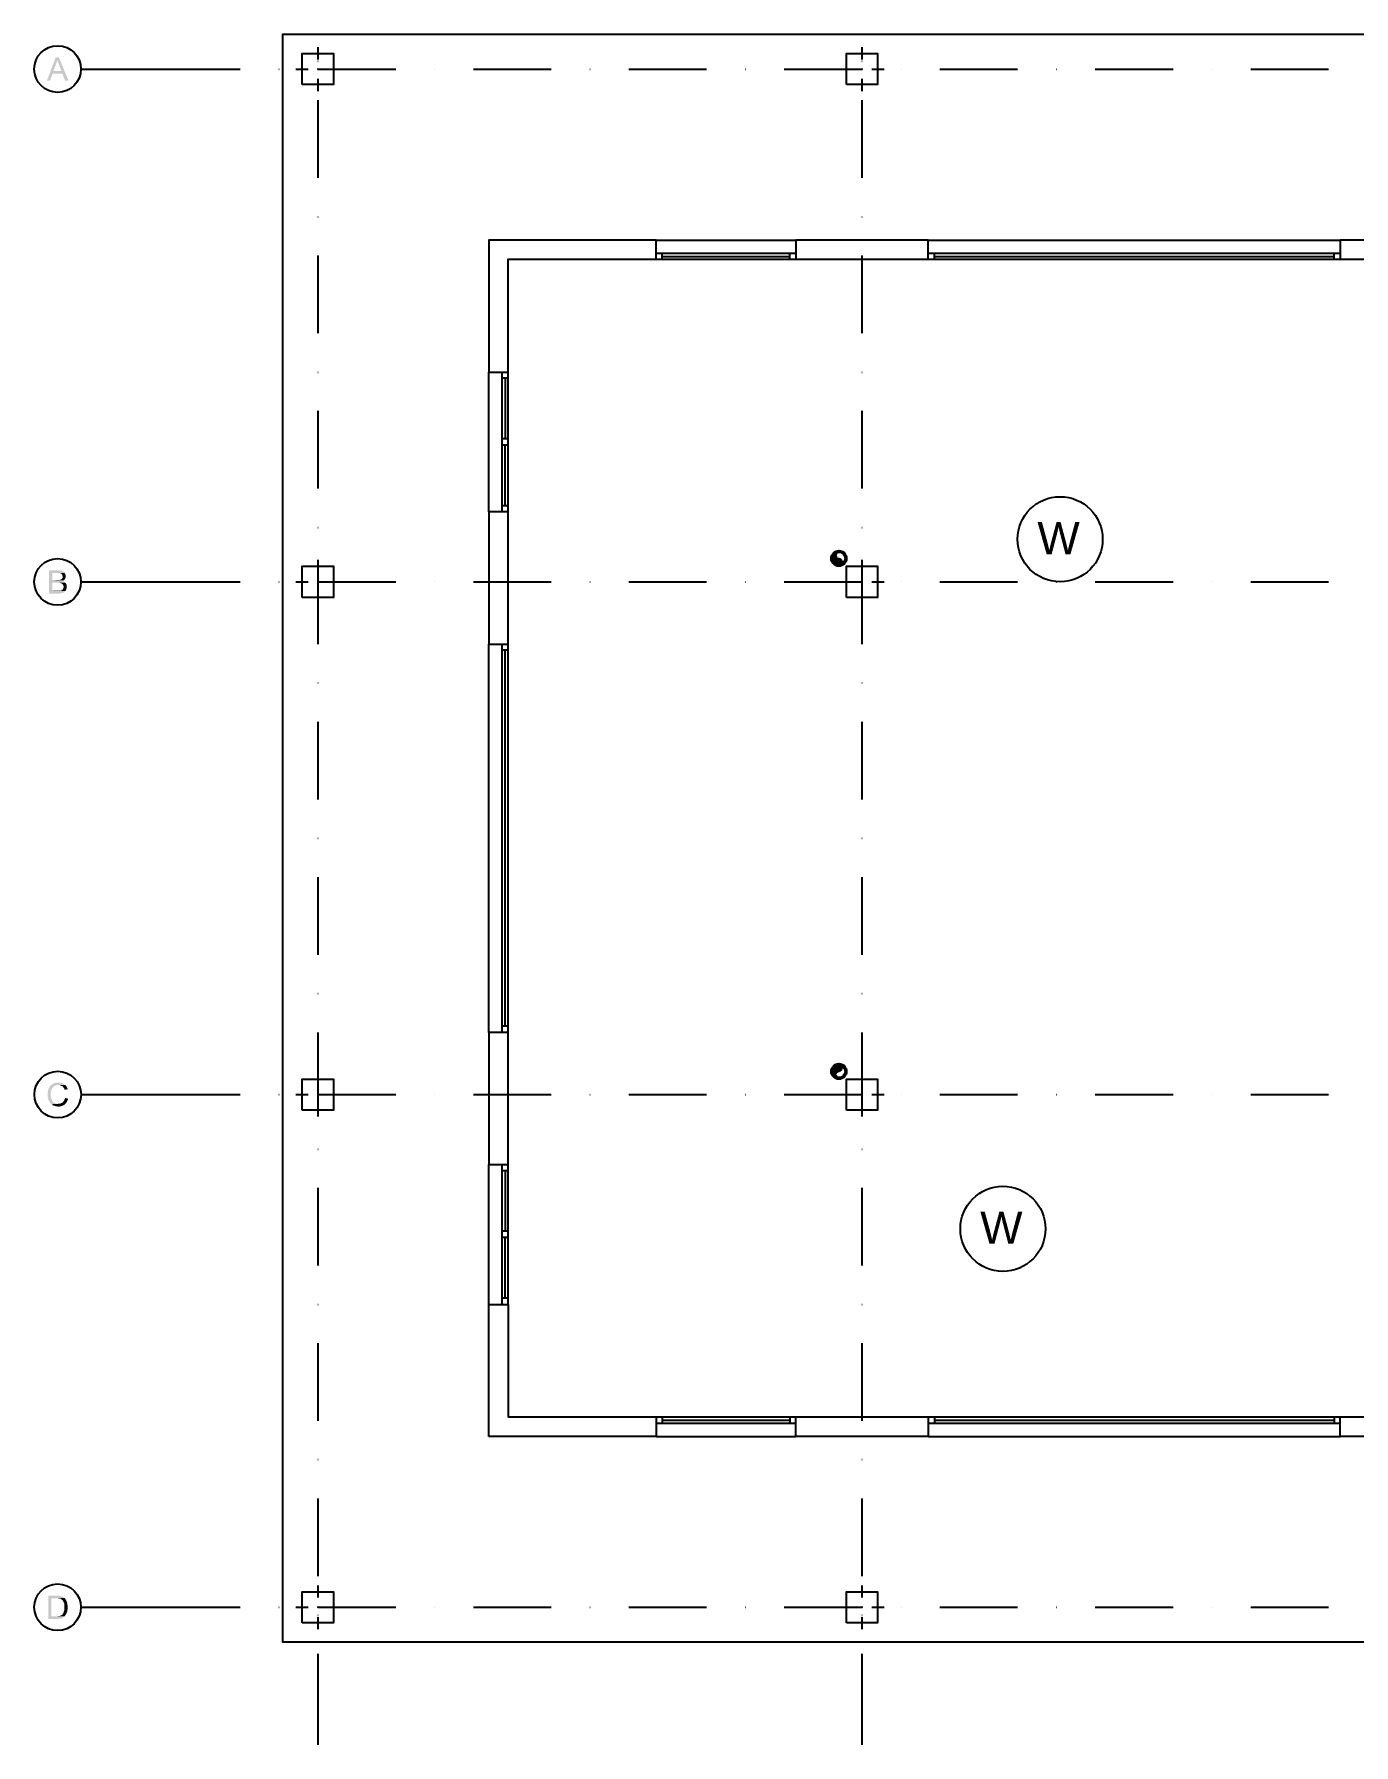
# Model space of a CAD drawing. Header units: millimetres. Extents: x -36361 to 19552, y -12473 to 22835.
# Drawn here: x -36361 to -19124, y -10816 to 11542 of the extents above; entities that cross this region are included whole.
import ezdxf

# ---------------------------------------------------------------- set-up
doc = ezdxf.new("R2010")
doc.units = ezdxf.units.MM
doc.layers.add('PDF3_Geometría', color=15, linetype='Continuous', true_color=0x944a4a)
doc.layers.add('PDF_Rellenos sólidos', color=172, linetype='Continuous', true_color=0x0000dd)
doc.layers.add('PDF3_Rellenos sólidos', color=3, linetype='Continuous')
doc.styles.get("Standard").update_dxf_attribs({"font": 'arial.ttf'})

msp = doc.modelspace()

# ---------------------------------------------------------------- hatches: boundary and pattern name
at = {"layer": 'PDF3_Geometría', "transparency": 33554559}
for points in [[(-36038, 11240), (-36080, 11240), (-36196, 10934), (-36154, 10934), (-36121, 11027), (-35993, 11027), (-36110, 11060), (-36077, 11150), (-36074, 11159), (-36071, 11165), (-36068, 11174), (-36065, 11183), (-36062, 11189), (-36062, 11198), (-36059, 11207)], [(-36038, 11240), (-36059, 11207), (-36059, 11201), (-36056, 11195), (-36053, 11186), (-36050, 11180), (-36047, 11171), (-36044, 11162), (-36041, 11153), (-36038, 11144), (-36005, 11060), (-36110, 11060), (-35993, 11027), (-35957, 10934), (-35912, 10934)], [(-36050, 4537), (-36166, 4537), (-36166, 4231), (-36023, 4231), (-36014, 4234), (-36008, 4234), (-35999, 4237), (-35996, 4237), (-35990, 4240), (-35981, 4243), (-35972, 4246), (-35954, 4264), (-36124, 4267), (-36124, 4372), (-35957, 4372), (-35969, 4384), (-35975, 4387), (-35984, 4390), (-35993, 4393), (-35984, 4399), (-35978, 4402), (-36124, 4408), (-36124, 4501), (-35963, 4501), (-35969, 4507), (-35975, 4513), (-35981, 4519), (-35987, 4522), (-35996, 4528), (-35999, 4528), (-36008, 4531), (-36014, 4534), (-36032, 4534), (-36041, 4537)], [(-35963, 4501), (-36065, 4501), (-36047, 4501), (-36038, 4498), (-36023, 4498), (-36017, 4495), (-36008, 4492), (-36002, 4486), (-35996, 4480), (-35996, 4477), (-35993, 4471), (-35990, 4462), (-35990, 4441), (-35993, 4432), (-35999, 4426), (-35999, 4423), (-36005, 4420), (-36014, 4414), (-36020, 4411), (-36023, 4411), (-36032, 4408), (-36124, 4408), (-35978, 4402), (-35960, 4420), (-35954, 4432), (-35951, 4441), (-35951, 4474), (-35957, 4492), (-35963, 4498)], [(-35957, 4372), (-36056, 4372), (-36032, 4372), (-36023, 4369), (-36017, 4369), (-36011, 4366), (-36005, 4366), (-35999, 4360), (-35990, 4354), (-35987, 4348), (-35984, 4345), (-35978, 4327), (-35978, 4309), (-35981, 4300), (-35984, 4294), (-35987, 4288), (-35993, 4282), (-35999, 4276), (-36005, 4273), (-36023, 4267), (-36124, 4267), (-35954, 4264), (-35948, 4273), (-35942, 4285), (-35939, 4294), (-35936, 4303), (-35936, 4336), (-35939, 4345), (-35942, 4351), (-35945, 4360), (-35951, 4366)], [(-36044, -2160), (-36071, -2160), (-36080, -2163), (-36086, -2166), (-36095, -2166), (-36104, -2169), (-36110, -2172), (-36118, -2178), (-36124, -2181), (-36130, -2187), (-36136, -2190), (-36145, -2196), (-36148, -2202), (-36154, -2208), (-36160, -2217), (-36163, -2223), (-36169, -2232), (-36172, -2238), (-36175, -2247), (-36178, -2253), (-36181, -2261), (-36181, -2270), (-36184, -2279), (-36184, -2285), (-36187, -2294), (-36187, -2330), (-36184, -2339), (-36184, -2354), (-36178, -2372), (-36175, -2378), (-36175, -2387), (-36172, -2396), (-36169, -2396), (-36166, -2402), (-36163, -2411), (-36157, -2417), (-36154, -2426), (-36148, -2432), (-36142, -2438), (-36136, -2444), (-36047, -2438), (-36068, -2438), (-36077, -2435), (-36083, -2432), (-36092, -2429), (-36101, -2423), (-36104, -2420), (-36110, -2417), (-36115, -2411), (-36121, -2405), (-36127, -2396), (-36130, -2390), (-36133, -2381), (-36136, -2372), (-36139, -2366), (-36142, -2357), (-36142, -2348), (-36145, -2339), (-36145, -2297), (-36142, -2288), (-36142, -2279), (-36139, -2270), (-36139, -2264), (-36136, -2256), (-36133, -2250), (-36130, -2241), (-36124, -2235), (-36121, -2226), (-36115, -2220), (-36110, -2214), (-36104, -2211), (-36101, -2208), (-36095, -2205), (-36086, -2202), (-36080, -2199), (-36071, -2196), (-36062, -2196), (-36053, -2193), (-35954, -2193), (-35960, -2187), (-35966, -2181), (-35978, -2175), (-35987, -2172), (-35993, -2169), (-36002, -2166), (-36008, -2163), (-36017, -2160), (-36035, -2160)], [(-35954, -2193), (-36044, -2193), (-36032, -2193), (-36014, -2199), (-36008, -2202), (-35999, -2205), (-35993, -2208), (-35990, -2214), (-35984, -2217), (-35978, -2226), (-35975, -2232), (-35969, -2238), (-35963, -2256), (-35924, -2247), (-35924, -2244), (-35930, -2226), (-35936, -2220), (-35939, -2211), (-35945, -2205), (-35948, -2199)], [(-35960, -2360), (-35960, -2372), (-35963, -2378), (-35966, -2387), (-35972, -2396), (-35975, -2402), (-35981, -2408), (-35984, -2414), (-35990, -2420), (-35993, -2420), (-35999, -2426), (-36008, -2429), (-36014, -2432), (-36023, -2435), (-36029, -2438), (-36047, -2438), (-36136, -2444), (-36130, -2447), (-36124, -2453), (-36112, -2459), (-36104, -2462), (-36098, -2465), (-36080, -2471), (-36065, -2471), (-36053, -2474), (-36032, -2474), (-36023, -2471), (-36014, -2471), (-36008, -2468), (-35999, -2465), (-35993, -2462), (-35984, -2459), (-35978, -2456), (-35969, -2453), (-35963, -2447), (-35942, -2426), (-35939, -2420), (-35933, -2411), (-35930, -2405), (-35927, -2396), (-35924, -2390), (-35921, -2381), (-35918, -2372)], [(-36071, -8865), (-36175, -8865), (-36175, -9171), (-36041, -9171), (-36032, -9168), (-36026, -9168), (-36017, -9165), (-36011, -9165), (-36002, -9162), (-35996, -9159), (-35987, -9156), (-35978, -9147), (-35969, -9141), (-35963, -9138), (-36136, -9135), (-36136, -8901), (-36071, -8901), (-35966, -8898), (-35972, -8892), (-35978, -8889), (-35984, -8883), (-35993, -8880), (-35999, -8877), (-36017, -8871), (-36020, -8871), (-36026, -8868), (-36041, -8868), (-36050, -8865), (-36059, -8865)], [(-35966, -8898), (-36071, -8901), (-36059, -8901), (-36050, -8904), (-36032, -8904), (-36026, -8907), (-36020, -8907), (-36017, -8910), (-36011, -8913), (-36005, -8916), (-35999, -8922), (-35993, -8928), (-35987, -8934), (-35981, -8943), (-35972, -8961), (-35969, -8970), (-35969, -8979), (-35966, -8988), (-35966, -9045), (-35969, -9051), (-35969, -9060), (-35972, -9069), (-35975, -9075), (-35975, -9078), (-35978, -9087), (-35981, -9093), (-35987, -9102), (-35990, -9108), (-35996, -9114), (-35999, -9117), (-36008, -9123), (-36014, -9126), (-36023, -9129), (-36026, -9132), (-36041, -9132), (-36050, -9135), (-36136, -9135), (-35963, -9138), (-35960, -9129), (-35954, -9123), (-35951, -9117), (-35945, -9111), (-35942, -9105), (-35933, -9078), (-35930, -9075), (-35930, -9069), (-35927, -9060), (-35927, -9051), (-35924, -9045), (-35924, -8991), (-35927, -8985), (-35927, -8976), (-35930, -8967), (-35930, -8958), (-35933, -8952), (-35936, -8943), (-35939, -8940), (-35942, -8931), (-35945, -8925), (-35951, -8916), (-35954, -8910), (-35960, -8904)]]:
    msp.add_hatch(color=3, dxfattribs=at).paths.add_polyline_path(points)

# ---------------------------------------------------------------- linework, layer by layer
at = {"layer": 'PDF3_Geometría', "color": 1, "lineweight": 25}
msp.add_lwpolyline([(17562, -9476), (-33113, -9476), (-33113, 11542), (17562, 11542)], close=True, dxfattribs=at)
at = {"layer": 'PDF3_Geometría', "color": 7, "lineweight": 25}
for points in [[(-32859, 10883), (-32859, 11291), (-32451, 11291), (-32451, 10883)], [(-25748, 10883), (-25748, 11291), (-25344, 11291), (-25344, 10883)], [(-32859, 4180), (-32859, 4588), (-32451, 4588), (-32451, 4180)], [(-25748, 4180), (-25748, 4588), (-25344, 4588), (-25344, 4180)], [(-32859, -2519), (-32859, -2115), (-32451, -2115), (-32451, -2519)], [(-25748, -2519), (-25748, -2115), (-25344, -2115), (-25344, -2519)], [(-32859, -9222), (-32859, -8817), (-32451, -8817), (-32451, -9222)], [(-25748, -9222), (-25748, -8817), (-25344, -8817), (-25344, -9222)]]:
    msp.add_lwpolyline(points, close=True, dxfattribs=at)
at = {"layer": 'PDF3_Geometría', "color": 8, "lineweight": 25, "true_color": 0x7f7f7f}
for points in [[(-32655, 11374), (-32655, 11213)], [(-32655, 11189), (-32652, 11189)], [(-25548, 11374), (-25548, 11213)], [(-25548, 11189), (-25545, 11189)], [(-35103, 11087), (-33671, 11087)], [(-33164, 11087), (-33161, 11087)], [(-32942, 11087), (-32784, 11087)], [(-32655, 11087), (-32652, 11087), (-32655, 11087), (-31639, 11087)], [(-32655, 10958), (-32655, 10799)], [(-32529, 11087), (-32367, 11087)], [(-31133, 11087), (-31130, 11087)], [(-30623, 11087), (-29608, 11087)], [(-29101, 11087), (-29098, 11087)], [(-28592, 11087), (-27579, 11087)], [(-27070, 11087), (-27067, 11087)], [(-26563, 11087), (-25548, 11087), (-25545, 11087), (-25548, 11087)], [(-25835, 11087), (-25674, 11087)], [(-25548, 10958), (-25548, 10799)], [(-25419, 11087), (-25260, 11087)], [(-25038, 11087), (-25035, 11087)], [(-24532, 11087), (-23516, 11087)], [(-23007, 11087), (-23004, 11087)], [(-22501, 11087), (-21485, 11087)], [(-20975, 11087), (-20972, 11087)], [(-20469, 11087), (-19453, 11087)], [(-32655, 10679), (-32655, 9664)], [(-25548, 10679), (-25548, 9664)], [(-32655, 9157), (-32652, 9157)], [(-25548, 9157), (-25545, 9157)], [(-32655, 8648), (-32655, 7635)], [(-25548, 8648), (-25548, 7635)], [(-32655, 7126), (-32652, 7126)], [(-25548, 7126), (-25545, 7126)], [(-32655, 6619), (-32655, 5604)], [(-25548, 6619), (-25548, 5604)], [(-32655, 5094), (-32652, 5094)], [(-25548, 5094), (-25545, 5094)], [(-32655, 4672), (-32655, 4510)], [(-32655, 4588), (-32655, 3572)], [(-25548, 4672), (-25548, 4510)], [(-25548, 4588), (-25548, 3572)], [(-35103, 4384), (-33671, 4384)], [(-33164, 4384), (-33161, 4384)], [(-32942, 4384), (-32784, 4384)], [(-32655, 4384), (-32652, 4384), (-32655, 4384), (-31639, 4384)], [(-32655, 4258), (-32655, 4097)], [(-32529, 4384), (-32367, 4384)], [(-31133, 4384), (-31130, 4384)], [(-30623, 4384), (-29608, 4384)], [(-29101, 4384), (-29098, 4384)], [(-28592, 4384), (-27579, 4384)], [(-27070, 4384), (-27067, 4384)], [(-26563, 4384), (-25548, 4384), (-25545, 4384), (-25548, 4384)], [(-25835, 4384), (-25674, 4384)], [(-25548, 4258), (-25548, 4097)], [(-25419, 4384), (-25260, 4384)], [(-25038, 4384), (-25035, 4384)], [(-24532, 4384), (-23516, 4384)], [(-23007, 4384), (-23004, 4384)], [(-22501, 4384), (-21485, 4384)], [(-20975, 4384), (-20972, 4384)], [(-20469, 4384), (-19453, 4384)], [(-32655, 3066), (-32652, 3066)], [(-25548, 3066), (-25545, 3066)], [(-32655, 2556), (-32655, 1541)], [(-25548, 2556), (-25548, 1541)], [(-32655, 1034), (-32652, 1034)], [(-25548, 1034), (-25545, 1034)], [(-32655, 525), (-32655, -491)], [(-25548, 525), (-25548, -491)], [(-32655, -997), (-32652, -997)], [(-25548, -997), (-25545, -997)], [(-32655, -1506), (-32655, -2519)], [(-25548, -1506), (-25548, -2519)], [(-32655, -2031), (-32655, -2190)], [(-25548, -2031), (-25548, -2190)], [(-35103, -2318), (-33671, -2318)], [(-33164, -2318), (-33161, -2318)], [(-32942, -2318), (-32784, -2318)], [(-32655, -2318), (-32652, -2318), (-32655, -2318), (-31639, -2318)], [(-32655, -2444), (-32655, -2603)], [(-32529, -2318), (-32367, -2318)], [(-31133, -2318), (-31130, -2318)], [(-30623, -2318), (-29608, -2318)], [(-29101, -2318), (-29098, -2318)], [(-28592, -2318), (-27579, -2318)], [(-27070, -2318), (-27067, -2318)], [(-26563, -2318), (-25548, -2318), (-25545, -2318), (-25548, -2318)], [(-25835, -2318), (-25674, -2318)], [(-25548, -2444), (-25548, -2603)], [(-25419, -2318), (-25260, -2318)], [(-25038, -2318), (-25035, -2318)], [(-24532, -2318), (-23516, -2318)], [(-23007, -2318), (-23004, -2318)], [(-22501, -2318), (-21485, -2318)], [(-20975, -2318), (-20972, -2318)], [(-20469, -2318), (-19453, -2318)], [(-32655, -3029), (-32652, -3029)], [(-25548, -3029), (-25545, -3029)], [(-32655, -3535), (-32655, -4551)], [(-25548, -3535), (-25548, -4551)], [(-32655, -5060), (-32652, -5060)], [(-25548, -5060), (-25545, -5060)], [(-32655, -5566), (-32655, -6582)], [(-25548, -5566), (-25548, -6582)], [(-32655, -7088), (-32652, -7088)], [(-25548, -7088), (-25545, -7088)], [(-32655, -7598), (-32655, -8614)], [(-25548, -7598), (-25548, -8614)], [(-32655, -8733), (-32655, -8892)], [(-25548, -8733), (-25548, -8892)], [(-35103, -9018), (-33671, -9018)], [(-33164, -9018), (-33161, -9018)], [(-32942, -9018), (-32784, -9018)], [(-32655, -9018), (-32652, -9018), (-32655, -9018), (-31639, -9018)], [(-32655, -9120), (-32652, -9120)], [(-32655, -9147), (-32655, -9306)], [(-32529, -9018), (-32367, -9018)], [(-31133, -9018), (-31130, -9018)], [(-30623, -9018), (-29608, -9018)], [(-29101, -9018), (-29098, -9018)], [(-28592, -9018), (-27579, -9018)], [(-27070, -9018), (-27067, -9018)], [(-26563, -9018), (-25548, -9018), (-25545, -9018), (-25548, -9018)], [(-25835, -9018), (-25674, -9018)], [(-25548, -9120), (-25545, -9120)], [(-25548, -9147), (-25548, -9306)], [(-25419, -9018), (-25260, -9018)], [(-25038, -9018), (-25035, -9018)], [(-24532, -9018), (-23516, -9018)], [(-23007, -9018), (-23004, -9018)], [(-22501, -9018), (-21485, -9018)], [(-20975, -9018), (-20972, -9018)], [(-20469, -9018), (-19453, -9018)], [(-32655, -9629), (-32655, -10816)], [(-25548, -9629), (-25548, -10816)]]:
    msp.add_lwpolyline(points, dxfattribs=at)
at = {"layer": 'PDF3_Geometría', "color": 3, "lineweight": 25}
for points in [[(-35750, 11087), (-35103, 11087)], [(-28238, 8852), (-26411, 8852)], [(-24685, 8852), (-19301, 8852)], [(-28238, 8681), (-26411, 8681)], [(-28238, 8600), (-26411, 8600)], [(-28157, 8600), (-28157, 8681)], [(-28157, 8639), (-26492, 8639)], [(-26492, 8600), (-26492, 8681)], [(-24685, 8681), (-19301, 8681)], [(-24685, 8600), (-19301, 8600)], [(-24601, 8600), (-24601, 8681)], [(-24601, 8639), (-19381, 8639)], [(-19381, 8600), (-19381, 8681)], [(-30423, 5298), (-30423, 7126)], [(-30249, 5298), (-30249, 7126)], [(-30168, 7045), (-30249, 7045)], [(-30207, 7045), (-30207, 6254)], [(-30168, 5298), (-30168, 7126)], [(-30168, 6254), (-30249, 6254)], [(-30168, 6173), (-30249, 6173)], [(-30207, 5379), (-30207, 6173)], [(-30168, 5379), (-30249, 5379)], [(-25850, 4771), (-25871, 4765), (-25886, 4750), (-25892, 4729), (-25886, 4711), (-25871, 4696), (-25850, 4690), (-25832, 4684), (-25817, 4669), (-25811, 4648), (-25817, 4627), (-25832, 4612), (-25850, 4609)], [(-35750, 4384), (-35103, 4384)], [(-30423, -1506), (-30423, 3572)], [(-30249, -1506), (-30249, 3572)], [(-30168, 3491), (-30249, 3491)], [(-30207, -1423), (-30207, 3491)], [(-30168, -1506), (-30168, 3572)], [(-30168, -1423), (-30249, -1423)], [(-25850, -2094), (-25871, -2088), (-25886, -2073), (-25892, -2055), (-25886, -2034), (-25871, -2019), (-25850, -2013), (-25832, -2007), (-25817, -1992), (-25811, -1971), (-25817, -1953), (-25832, -1938), (-25850, -1932)], [(-35750, -2318), (-35103, -2318)], [(-30423, -5060), (-30423, -3232)], [(-30249, -5060), (-30249, -3232)], [(-30168, -3313), (-30249, -3313)], [(-30207, -3313), (-30207, -4104)], [(-30168, -5060), (-30168, -3232)], [(-30168, -4104), (-30249, -4104)], [(-30168, -4185), (-30249, -4185)], [(-30207, -4979), (-30207, -4185)], [(-30168, -4979), (-30249, -4979)], [(-28238, -6531), (-26411, -6531)], [(-28238, -6612), (-26411, -6612)], [(-28157, -6531), (-28157, -6612)], [(-28157, -6573), (-26492, -6573)], [(-26492, -6531), (-26492, -6612)], [(-24685, -6531), (-19301, -6531)], [(-24685, -6612), (-19301, -6612)], [(-24601, -6531), (-24601, -6612)], [(-24601, -6573), (-19381, -6573)], [(-19381, -6531), (-19381, -6612)], [(-28238, -6786), (-26411, -6786)], [(-24685, -6786), (-19301, -6786)], [(-35750, -9018), (-35103, -9018)]]:
    msp.add_lwpolyline(points, dxfattribs=at)
at = {"layer": 'PDF3_Geometría', "color": 2, "lineweight": 25}
for points in [[(-30168, 7126), (-30168, 8600), (-28238, 8600), (-28238, 8852), (-30423, 8852), (-30423, 7126)], [(-26411, 8852), (-26411, 8600), (-24685, 8600), (-24685, 8852)], [(-19301, 8852), (-19301, 8600), (-17575, 8600), (-17575, 8852)], [(-30168, 3572), (-30168, 5298), (-30423, 5298), (-30423, 3572)], [(-30168, -3232), (-30168, -1506), (-30423, -1506), (-30423, -3232)], [(-30423, -6786), (-30423, -5060), (-30168, -5060), (-30168, -6531), (-28238, -6531), (-28238, -6786)], [(-26411, -6786), (-26411, -6531), (-24685, -6531), (-24685, -6786)], [(-19301, -6786), (-19301, -6531), (-17575, -6531), (-17575, -6786)]]:
    msp.add_lwpolyline(points, close=True, dxfattribs=at)
at = {"layer": 'PDF3_Geometría', "color": 3, "lineweight": 25}
for centre, radius in [((-36055, 11087), 305), ((-25850, 4691), 102), ((-25851, 4691), 81.6), ((-36055, 4384), 305), ((-36054, -2317), 305), ((-25850, -2014), 102), ((-25851, -2014), 81.6), ((-36055, -9018), 305)]:
    msp.add_circle(centre, radius, dxfattribs=at)
at = {"layer": 'PDF3_Rellenos sólidos', "lineweight": 25, "transparency": 33554559}
for points in [[(-25928, 4711), (-25931, 4696), (-25871, 4696)], [(-25931, 4696), (-25931, 4690), (-25850, 4690)], [(-25931, 4696), (-25871, 4696), (-25850, 4690)], [(-25925, 4720), (-25928, 4711), (-25886, 4711)], [(-25928, 4711), (-25886, 4711), (-25871, 4696)], [(-25919, 4729), (-25925, 4720), (-25889, 4720)], [(-25925, 4720), (-25889, 4720), (-25886, 4711)], [(-25910, 4747), (-25919, 4729), (-25892, 4729)], [(-25919, 4729), (-25892, 4729), (-25889, 4720)], [(-25904, 4750), (-25910, 4747), (-25886, 4747)], [(-25910, 4747), (-25886, 4747), (-25892, 4729)], [(-25883, 4765), (-25904, 4750), (-25886, 4750)], [(-25904, 4750), (-25886, 4750), (-25886, 4747)], [(-25883, 4765), (-25871, 4765), (-25886, 4750)], [(-25850, 4771), (-25877, 4765), (-25871, 4765)], [(-25931, 4690), (-25931, 4684), (-25832, 4684)], [(-25931, 4690), (-25850, 4690), (-25832, 4684)], [(-25931, 4684), (-25928, 4669), (-25817, 4669)], [(-25931, 4684), (-25832, 4684), (-25817, 4669)], [(-25928, 4669), (-25925, 4657), (-25814, 4657)], [(-25928, 4669), (-25817, 4669), (-25814, 4657)], [(-25925, 4657), (-25919, 4648), (-25811, 4648)], [(-25925, 4657), (-25814, 4657), (-25811, 4648)], [(-25919, 4648), (-25910, 4633), (-25814, 4633)], [(-25919, 4648), (-25811, 4648), (-25814, 4633)], [(-25910, 4633), (-25904, 4627), (-25817, 4627)], [(-25910, 4633), (-25814, 4633), (-25817, 4627)], [(-25904, 4627), (-25883, 4615), (-25829, 4615)], [(-25904, 4627), (-25817, 4627), (-25829, 4615)], [(-25883, 4615), (-25877, 4612), (-25832, 4612)], [(-25883, 4615), (-25829, 4615), (-25832, 4612)], [(-25877, 4612), (-25832, 4612), (-25850, 4609)], [(-25931, -2007), (-25928, -1992), (-25817, -1992)], [(-25931, -2007), (-25832, -2007), (-25817, -1992)], [(-25931, -2013), (-25931, -2007), (-25832, -2007)], [(-25931, -2013), (-25850, -2013), (-25832, -2007)], [(-25928, -1992), (-25925, -1983), (-25814, -1983)], [(-25928, -1992), (-25817, -1992), (-25814, -1983)], [(-25925, -1983), (-25919, -1971), (-25811, -1971)], [(-25925, -1983), (-25814, -1983), (-25811, -1971)], [(-25919, -1971), (-25910, -1956), (-25814, -1956)], [(-25919, -1971), (-25811, -1971), (-25814, -1956)], [(-25910, -1956), (-25904, -1953), (-25817, -1953)], [(-25910, -1956), (-25814, -1956), (-25817, -1953)], [(-25904, -1953), (-25883, -1938), (-25829, -1938)], [(-25904, -1953), (-25817, -1953), (-25829, -1938)], [(-25877, -1938), (-25832, -1938), (-25850, -1932)], [(-25931, -2019), (-25931, -2013), (-25850, -2013)], [(-25931, -2019), (-25871, -2019), (-25850, -2013)], [(-25928, -2034), (-25931, -2019), (-25871, -2019)], [(-25928, -2034), (-25886, -2034), (-25871, -2019)], [(-25925, -2043), (-25928, -2034), (-25886, -2034)], [(-25925, -2043), (-25889, -2043), (-25886, -2034)], [(-25919, -2055), (-25925, -2043), (-25889, -2043)], [(-25919, -2055), (-25892, -2055), (-25889, -2043)], [(-25910, -2070), (-25919, -2055), (-25892, -2055)], [(-25910, -2070), (-25886, -2070), (-25892, -2055)], [(-25904, -2073), (-25910, -2070), (-25886, -2070)], [(-25904, -2073), (-25886, -2073), (-25886, -2070)], [(-25883, -2088), (-25904, -2073), (-25886, -2073)], [(-25883, -2088), (-25871, -2088), (-25886, -2073)], [(-25850, -2094), (-25877, -2088), (-25871, -2088)]]:
    msp.add_solid(points, dxfattribs=at)
at = {"layer": 'PDF_Rellenos sólidos'}
for centre in [(-22960, 4941), (-23707, -4072)]:
    msp.add_circle(centre, 556, dxfattribs=at)

# ---------------------------------------------------------------- texts
at = {"layer": 'PDF_Rellenos sólidos', "char_height": 420, "width": 30.03, "attachment_point": 1}
for insert in [(-23257, 5166), (-24004, -3847)]:
    msp.add_mtext('W', dxfattribs=dict(at, insert=insert))

doc.saveas('drawing.dxf')
